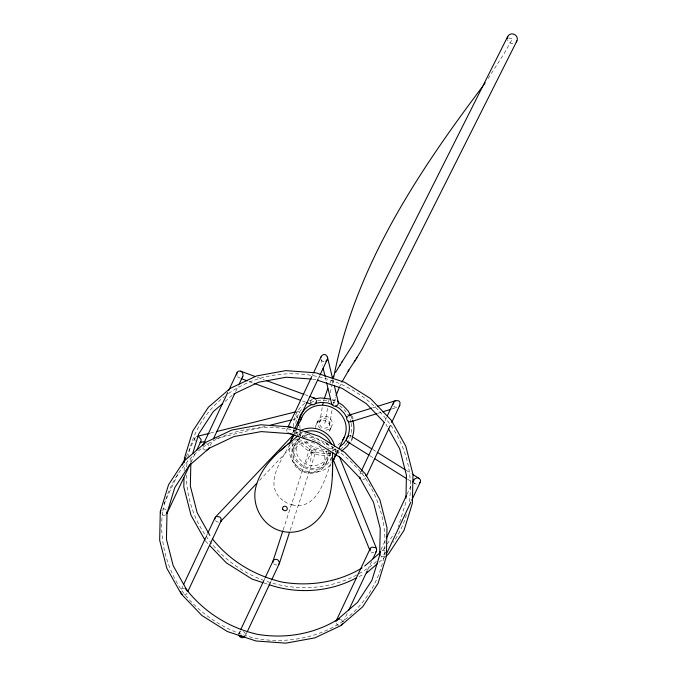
<?xml version="1.0" encoding="UTF-8"?>
<svg xmlns="http://www.w3.org/2000/svg" width="677" height="677" viewBox="0 0 677 677"><rect width="100%" height="100%" fill="white"/><g stroke="black" fill="none" stroke-linecap="round" stroke-linejoin="round"><path stroke-width="0.51" stroke-dasharray="3.38 2.54" d="M184.152 470.693L184.279 464.557M190.863 462.196L190.922 459.074L191.803 456.442M293.733 426.671C292.862 417.159 298.134 407.926 305.843 402.62M331.011 461.265L331.087 457.457L329.648 451.838M405.887 502.317L398.33 526.596M319.646 422.634L322.692 404.711M329.741 424.208A5.111 4.781 7.2 0 0 322.811 418.936A5.111 4.781 7.2 0 0 321.499 427.111A5.111 4.781 7.2 0 0 329.741 424.208L332.339 408.273M310.481 461.274L312.258 450.205L306.055 463.39M324.85 423.447L327.566 408.087M328.65 401.935L329.014 399.887M330.274 392.719L332.111 384.477M332.339 383.444L333.033 380.347M238.837 634.002L240.386 630.346M323.631 401.19L324.105 399.43M333.439 403.814L335.318 397.492M330.918 463.72C324.207 480.298 317.022 510.043 292.676 504.94M351.473 439.822L352.023 438.044M283.198 529.795L309.33 449.545M290.196 530.26L315.727 451.838A3.402 1.676 18 0 0 311.538 448.8A3.402 1.676 18 0 0 310.311 451.441A3.402 1.676 18 0 0 315.727 451.838M329.953 383.368L331.485 380.051M339.947 386.059L340.7 384.418M163.969 503.857L179.083 471.742M186.2 456.62L195.086 437.731L196.178 436.673M190.956 462.476L194.968 453.954M210.251 445.576L212.476 440.837M235.655 391.577L238.338 385.89M182.815 586.223L181.021 590.039L181.504 589.371A3.402 3.165 25.2 0 1 184.686 588.516M206.163 536.599L207.509 533.73M312.275 375.49L313.172 373.586M293.158 432.095L294.046 430.191M318.639 377.927L319.536 376.031M294.199 433.551L295.544 430.69M293.056 448.386L295.417 443.367M316.311 424.157L318.266 420.002M329.741 430.47L331.696 426.315M264.123 579.918L265.02 578.014M325.781 464.083L328.15 459.065M247.105 632.047L245.311 635.855L245.497 634.222A3.402 3.165 25.2 0 0 239.472 632.496L239.049 633.207M269.971 583.447L271.316 580.587M336.604 453.505L337.95 450.645M361.408 470.896L359.622 474.695A3.402 3.165 25.2 0 1 360.765 473.511L361.552 473.189A3.402 3.165 25.2 0 1 363.287 473.172M385.103 420.535L386.897 416.736M343.197 621.926L347.199 613.421M367.645 569.966L371.648 561.461M380.923 549.766L385.873 539.247M407.021 494.32L411.066 485.714M289.951 444.442C281.454 460.182 263.116 484.673 282.563 500.185M385.044 547.371L381.997 551.095M387.303 543.927L394.073 533.603M488.134 78.532L504.712 52.62L512.489 38.716L508.376 37.904M365.639 477.86L365.157 478.529A3.402 3.165 25.2 0 1 361.975 479.384M259.604 480.323L299.352 438.332M225.052 401.469L232.93 394.674M290.348 444.044L293.226 441.565M378.942 562.35L385.137 557.01M298.65 435.286L300.275 433.982M309.431 400.902L312.876 399.278M294.664 440.321L299.039 438.256M333.211 450.137L335.741 448.944M336.418 453.522L339.862 451.897M359.038 576.584L363.735 574.367M372.672 407.833L375.676 406.894M377.817 413.342L381.794 412.107M391.729 409.01L396.697 407.461M210.259 433.119L215.388 431.841M216.242 438.62L265.139 426.459M292.642 419.622L297.736 418.352M303.787 437.139L311.86 437.266M328.54 450.992C318.884 452.473 308.949 447.802 303.017 440.202M330.867 455.037C316.921 458.024 301.73 449.79 296.061 436.783M162.793 508.96L163.656 508.85A3.402 3.165 25.2 0 1 166.669 510.433M373.729 552.77L371.165 552.127M396.79 407.359L395.021 407.072A3.224 3.182 -40.4 0 1 393.701 405.938M312.495 379.128L316.548 379.924M240.081 378.079L237.745 376.962M218.417 522.212L216.767 521.662A3.224 2.463 38 0 1 215.472 520.469M416.414 484.283L412.048 482.016M332.153 399.701L335.936 400.945M311.716 437.224L317.479 439.111L322.607 442.343L326.754 446.685M293.014 505.05L287.327 503.18L282.258 499.99M264.055 583.024L268.041 584.336M257.362 377.309L264.275 379.831M304.752 394.606L308.695 396.045M249.136 381.54L253.096 382.987M302.577 401.055L305.547 402.138M372.756 449.477L376.327 451.711M405.845 470.126L411.21 473.477M369.921 455.723L373.509 457.965M407.571 479.223L411.151 481.457M273.762 563.704L274.422 564.263A3.224 2.429 20.2 0 0 276.918 564.982M414.739 483.7L413.672 482.422M205.537 541.118L208.414 544.122M321.287 360.012L322.531 361.306A3.224 3.199 -90 0 0 325.095 361.603M385.915 424.157L387.439 426.874M350.965 415.957L352.387 419.495M300.69 436.056L299.065 431.689M195.281 440.989L194.917 440.168A3.224 2.691 60.1 0 1 195.086 437.731M236.832 375.354L237.195 376.217M337.061 450.874L338.644 454.792M293.7 428.549L295.113 434.092M332.856 379.628L333.846 383.724M320.94 359.148L322.404 365.25M325.332 377.436L326.314 381.498M351.27 423.387A28.349 26.361 25.2 0 1 347.445 442.335M346.861 443.139A28.349 26.361 25.2 0 1 340.353 449.223M338.627 450.247A28.349 26.361 25.2 0 1 334.912 451.914M330.968 453.015A28.349 26.361 25.2 0 1 298.98 437.96M297.677 435.167A28.349 26.361 25.2 0 1 296.23 430.293M295.832 423.32A28.349 26.361 25.2 0 1 303.237 407.571M310.692 402.527A28.349 26.361 25.2 0 1 316.523 400.666M317.547 400.479A28.349 26.361 25.2 0 1 327.947 400.674M333.033 402.155A28.349 26.361 25.2 0 1 334.971 402.984M339.549 405.65A28.349 26.361 25.2 0 1 351.058 422.389M406.445 514.638A113.406 105.443 25.2 0 1 393.422 542.311M385.898 552.034A113.406 105.443 25.2 0 1 380.982 557.247M376.42 561.478A113.406 105.443 25.2 0 1 357.659 574.468M356.728 574.968A113.406 105.443 25.2 0 1 265.266 580.908M264.267 580.553A113.406 105.443 25.2 0 1 186.403 475.203M186.7 466.902A113.406 105.443 25.2 0 1 187.368 460.766M187.834 457.745A113.406 105.443 25.2 0 1 224.4 396.604M228.564 393.498A113.406 105.443 25.2 0 1 354.452 391.264A113.406 105.443 25.2 0 1 409.145 502.647M292.007 433.28A3.402 3.165 25.2 0 0 293.496 430.487L293.327 429.658A3.402 3.165 25.2 0 0 292.938 428.888M286.963 431.367A3.402 3.165 25.2 0 1 286.845 429.709L287.133 428.93A3.402 3.165 25.2 0 1 287.615 428.262M332.627 400.742A3.402 3.199 -13.5 0 1 335.919 399.879M205.3 450.053A3.402 3.165 25.2 0 1 203.117 448.639L202.711 447.878A3.402 3.165 25.2 0 1 202.508 447.057M206.409 443.799A3.402 3.165 25.2 0 1 207.247 444.087L207.991 444.569A3.402 3.165 25.2 0 1 209.201 446.795M310.921 403.128A3.402 2.767 -69.9 0 1 312.444 398.567M165.73 514.816A3.402 3.165 25.2 0 1 163.208 515.163L162.378 514.842A3.402 3.165 25.2 0 1 161.651 514.342M298.168 418.056A3.402 2.183 76 0 1 295.917 415.043M296.094 412.606A3.402 2.183 76 0 1 296.441 412.022M296.898 411.616A3.402 2.183 76 0 1 299.649 412.86M187.038 593.196A3.402 3.165 25.2 0 1 185.896 594.381L185.109 594.711A3.402 3.165 25.2 0 1 183.365 594.719M295.037 434.279A3.402 1.735 43.4 0 1 296.907 432.671A3.402 1.735 43.4 0 1 300.309 436.064M351.812 415.949A3.402 3.165 72.7 0 1 352.751 419.985M384.891 556.189A3.402 3.165 25.2 0 1 384.113 556.536L383.258 556.672A3.402 3.165 25.2 0 1 380.804 555.825M381.769 550.409A3.402 3.165 25.2 0 1 383.504 550.342L384.341 550.629A3.402 3.165 25.2 0 1 385.086 551.12M352.336 438.011A3.402 2.742 -58 0 1 351.092 441.15M349.137 435.81A3.402 2.742 -58 0 1 351.287 436.081M338.644 625.362A3.402 3.165 25.2 0 1 337.815 625.057L337.087 624.558A3.402 3.165 25.2 0 1 335.936 622.298M340.751 619.455A3.402 3.165 25.2 0 1 342.071 620.606L342.46 621.376A3.402 3.165 25.2 0 1 342.587 623.035M332.229 450.755A3.402 2.116 -22 0 1 336.714 450.425A3.402 2.116 -22 0 1 335.674 453.725M330.841 453.607A3.402 2.116 -22 0 1 330.782 452.473M330.334 464.947A23.433 21.791 25.2 0 1 302.983 469.923A23.433 21.791 25.2 0 1 289.375 445.669M295.502 434.092A23.433 21.791 25.2 0 1 298.532 431.706M335.259 448.986A23.433 21.791 25.2 0 1 335.352 452.845M340.463 442.75A23.433 21.791 25.2 0 1 336.757 445.813M333.304 447.632A23.433 21.791 25.2 0 1 329.555 448.826M324.596 449.41A23.433 21.791 25.2 0 1 305.005 440.185M303.812 438.586A23.433 21.791 25.2 0 1 300.563 431.401M300.029 428.533A23.433 21.791 25.2 0 1 299.928 424.674M315.744 427.703A7.422 6.897 25.2 0 1 325.062 420.713A7.422 6.897 25.2 0 1 328.751 431.977M320.407 428.372A7.422 6.897 25.2 0 1 321.169 416.99A7.422 6.897 25.2 0 1 332.17 422.169A7.422 6.897 25.2 0 1 323.885 430.005M331.696 457.127A20.572 19.125 25.2 0 1 305.166 467.959A20.572 19.125 25.2 0 1 293.708 441.463M298.633 435.176A20.572 19.125 25.2 0 1 302.991 432.518M331.916 446.135A20.572 19.125 25.2 0 1 332.644 451.178M326.162 451.034A18.152 16.874 25.2 0 1 315.812 472.538A18.152 16.874 25.2 0 1 292.676 461.435A18.152 16.874 25.2 0 1 303.017 439.932M312.249 439.517A18.152 16.874 25.2 0 1 316.734 441.032M317.581 441.463A18.152 16.874 25.2 0 1 320.72 443.579M329.682 453.099A18.152 16.874 25.2 0 1 303.618 465.988A18.152 16.874 25.2 0 1 300.529 437.317M302.035 436.352A18.152 16.874 25.2 0 1 309.939 434.118M326.83 442.733A18.152 16.874 25.2 0 1 329.327 448.631M319.002 445.982A16.155 15.021 25.2 0 1 317.437 470.574A16.155 15.021 25.2 0 1 293.42 459.937A16.155 15.021 25.2 0 1 310.43 442.183M311.462 442.36A16.155 15.021 25.2 0 1 317.301 444.738M328.387 451.5A16.333 15.19 25.2 0 1 306.647 464.329A16.333 15.19 25.2 0 1 299.733 439.838M303.668 436.733A16.333 15.19 25.2 0 1 309.55 434.896M325.324 441.886A16.333 15.19 25.2 0 1 328.303 449.477M512.878 43.506A5.111 4.747 26.7 0 1 507.64 40.188M162.607 512.015C158.926 540.5 166.754 569.018 183.154 592.443C201.585 615.833 227.523 632.013 256.532 638.614C285.195 643.48 314.797 638.606 339.761 623.483C362.804 607.591 378.824 583.439 384.079 555.91C387.76 527.425 379.924 498.907 363.532 475.482C345.101 452.092 319.155 435.912 290.145 429.303C261.483 424.445 231.889 429.32 206.925 444.442C183.882 460.335 167.862 484.478 162.607 512.015"/><path stroke-width="1.02" d="M285.508 446.219C271.849 457.305 259.046 471.302 255.424 489.056C251.844 507.911 264.368 528.068 283.561 531.614C301.062 535.152 318.122 523.854 325.468 508.334C333.346 490.732 332.754 471.124 332.568 452.278M160.263 511.871L159.67 540.254L166.821 568.24L181.216 593.898L201.89 615.503L227.413 631.565L256.058 640.992L285.88 643.15L314.83 637.886L340.946 625.556L362.669 606.787L378.104 583.261L386.398 556.367L387.007 527.662L379.865 499.685L365.462 474.018L344.796 452.422L319.265 436.36L290.619 426.933L260.806 424.775L231.856 430.039L205.74 442.36L184.009 461.13L168.581 484.664L160.288 511.558M167.007 512.565L166.449 539.332L173.185 565.701L186.26 589.007M184.009 477.844L183.814 487.042L191.024 515.248L205.038 540.229M184.322 462.509L184.44 458.109L192.801 431.004L208.355 407.283L230.248 388.361L256.575 375.938L285.762 370.632L315.82 372.807L344.703 382.31L370.437 398.499L391.272 420.273L405.785 446.151L412.995 474.357L412.369 503.29L404.008 530.396L388.454 554.116L385.907 556.342M190.838 463.237L190.364 486.128L197.176 512.785L209.878 535.431M298.202 425.325L298.278 421.661L299.801 416.795M332.356 475.694L332.509 468.332M332.542 465.911L332.669 459.573M379.679 555.36L380.229 528.593L373.492 502.216L359.919 478.021L340.438 457.66L316.371 442.521L289.367 433.627L261.254 431.596L233.963 436.555L209.345 448.182L189.078 465.666L174.784 487.584L166.88 513.64L190.059 464.371M405.972 498.162L406.445 475.271L399.633 448.606L388.454 428.685M369.87 550.173L370.141 548.692A3.224 2.657 -7.3 0 1 372.062 547.168L375.515 547.634M214.88 518.954L215.582 516.94L293.818 434.296M236.679 374.44L237.026 372.688A3.224 2.979 79.3 0 1 238.905 371.114L240.58 371.182L255.39 376.59M393.185 404.254L394.141 401.715M333.719 377.258C354.875 267.72 416.829 173.786 482.803 86.25M322.692 404.711L323.166 402.95M166.982 512.878L167.219 512.108M192.717 453.488L198.784 433.822L213.238 411.667L222.691 403.509M347.335 438.002C349.476 432.442 350.314 426.552 348.198 421.179M352.294 437.156C354.299 431.858 354.562 425.791 352.624 420.417M379.704 555.038L371.901 580.341L357.608 602.259L338.331 618.88M324.469 398.237L327.744 388.598M265.469 577.058L273.076 560.886L282.876 530.793M271.765 579.639L279.389 563.433L289.536 532.266M239.226 383.994L243.077 375.583L242.62 372.892M372.976 558.627L376.539 551.07L376.59 548.852L339.439 456.755M187.935 591.3L221.024 520.985L221.091 518.768A3.224 2.463 38 0 0 219.399 516.83L216.2 516.534M335.995 395.639L339.566 386.88M391.687 422.516L399.768 405.337L400.048 402.68A3.224 3.182 -40.4 0 0 398.347 400.742L395.681 400.666L377.673 406.276M320.932 357.287L321.787 355.645L323.293 354.68A3.224 3.199 -90 0 1 325.865 354.976L327.456 357.134L332.61 378.604M319.984 375.083L327.465 358.996M182.198 465.124L185.752 457.567M196.753 450.163L200.764 441.641A3.224 2.691 60.1 0 0 200.934 439.204L198.564 436.631M227.692 392.525L202.795 445.432A3.402 3.165 25.2 0 1 203.261 444.747M228.581 390.637L237.026 372.688M213.373 438.941L234.767 393.472M183.712 584.31L205.715 537.555M207.957 532.782L215.142 517.507M288.03 427.026L311.826 376.446M313.629 372.629L321.262 356.407M294.944 428.296L318.198 378.883M291.051 440.228L293.75 434.507M295.993 429.734L301.824 417.337M240.834 629.398L263.675 580.866M247.554 631.091L269.971 583.447M333.456 460.182L336.156 454.462M338.847 448.741L344.229 437.291M361.408 470.896L384.214 422.44M387.337 415.788L393.599 402.485M366.545 475.948L390.341 425.376M335.987 621.469A3.402 3.165 25.2 0 1 336.266 620.691L370.141 548.692M348.528 610.586L367.205 570.914M386.322 538.291L406.572 495.268M412.868 481.889L414.256 479.24L416.66 477.945M386.254 554.404L410.837 502.165M411.734 500.269L420.231 482.227A3.224 2.97 -28.1 0 0 420.324 479.781L419.258 478.504L412.995 474.594M507.725 36.49L352.903 344.711L341.8 362.288M516.932 40.882L362.102 349.129L356.229 358.81M332.289 378.477L333.482 376.124M341.885 382.099L348.85 370.031L348.173 371.064L356.906 357.778M335.538 372.409L342.477 361.247M273.076 560.886L274.016 559.794L275.547 559.337A3.224 2.429 20.2 0 1 278.044 560.057L279.55 562.739M279.389 563.433L278.45 564.525M339.71 365.512L340.387 364.48M354.291 361.755L354.968 360.714M300.114 415.78C303.034 410.584 307.036 406.192 312.529 404.389M346.751 438.882L343.857 443.308L340.506 446.16M349.941 442.149L347.267 446.185L341.589 451.085M419.74 482.963L420.231 482.227M399.235 406.107L399.768 405.337M483.361 85.454L485.172 82.856M327.135 359.876L325.908 361.222M336.266 620.691L338.187 619.167A3.402 3.165 25.2 0 1 339.922 619.142M200.299 442.25L200.764 441.641M221.024 520.985L220.584 521.552L256.718 483.378M244.888 636.566L244.279 637.142A3.402 3.165 25.2 0 1 239.099 635.661L238.854 634.84M287.353 444.654L297.838 435.937M364.666 566.048L380.423 552.449M366.562 573.038L377.394 563.687M337.891 619.294L336.63 620.183M279.931 451.026L292.159 440.507M394.843 401.089L395.681 400.666M362.17 567.842C338.187 582.364 309.694 586.697 282.207 582.11C254.823 575.729 229.841 560.962 212.35 538.765M356.212 577.913C329.961 592.155 297.169 594.381 269.04 584.657M337.341 619.743C313.341 634.281 284.882 638.97 257.319 634.298C229.427 627.943 204.479 612.389 186.759 589.895L186.251 589.328A3.402 3.165 25.2 0 0 185.523 588.829M233.717 393.989L258.606 382.243L286.193 377.233L311.445 379.052M371.673 408.146L348.663 415.314A3.402 3.165 72.7 0 1 351.101 415.466M350.991 421.703L376.827 413.655M382.784 411.802L390.739 409.323M196.922 436.437L209.227 433.373M216.412 431.587L295.384 411.946M199.943 442.673L205.038 441.412M270.233 425.19L291.626 419.875M314.788 398.931L320.509 397.89L330.266 399.083M315.152 403.424L320.771 402.4L327.524 402.891L333.084 404.719M288.918 433.398L289.485 433.441M417.582 477.92L419.258 478.504M317.53 380.246L341.902 388.268L366.223 403.577L384.46 422.634M263.065 582.694L252.106 579.089L226.372 562.892L209.853 545.628M239.87 635.441L244.482 636.955M266.247 380.55L303.761 394.242M309.685 396.409L314.619 398.211M241.215 378.655L247.156 380.821M254.087 383.351L300.596 400.327M306.537 402.493L312.469 404.668M240.58 371.182L242.07 372.147M352.184 436.64L371.859 448.919M377.224 452.27L404.948 469.567M347.513 441.742L369.024 455.164M374.406 458.524L406.674 478.664M338.458 402.536L342.664 405.184L348.113 410.88L350.491 415.111M335.665 406.065L339.795 408.663L344.475 413.554L346.802 417.709M359.572 477.378L360.376 478.529L359.445 477.133M187.089 590.522L186.302 589.396M376.15 548.184L376.59 548.852M186.827 589.989L187.216 590.767A3.402 3.165 25.2 0 1 187.385 591.596M333.583 460.419L370.091 550.917M334.336 385.763L338.263 402.13M323.141 368.296L325.087 376.42M326.559 382.513L331.679 403.839A3.402 3.199 -13.5 0 0 336.613 405.751A3.402 3.199 -13.5 0 0 337.417 400.699M327.456 357.134L327.575 358.065M272.916 561.58L272.983 562.316M291.22 433.602A3.402 3.165 25.2 0 1 290.357 433.72L288.656 433.305A3.402 3.165 25.2 0 1 287.928 432.798M289.062 427.424A3.402 3.165 25.2 0 1 290.805 427.407M206.18 450.129A3.402 3.165 25.2 0 0 207.035 449.985L208.914 448.419A3.402 3.165 25.2 0 0 209.168 447.632M203.904 444.214A3.402 3.165 25.2 0 1 204.674 443.858M242.789 376.42A3.224 2.979 79.3 0 1 242.315 377.131M313.155 398.228A3.402 2.767 -69.9 0 1 315.795 399.058M316.371 400.547A3.402 2.767 -69.9 0 1 316.184 402.273L315.812 403.077A3.402 2.767 -69.9 0 1 311.826 404.338M160.686 512.912A3.402 3.165 25.2 0 1 160.855 510.475M167.058 511.203A3.402 3.165 25.2 0 1 167.227 512.032M300.368 415.365A3.402 2.183 76 0 1 300.309 416.194M300.097 416.93A3.402 2.183 76 0 1 299.75 417.514M182.536 594.406A3.402 3.165 25.2 0 1 180.674 591.647M365.428 474.653A3.402 3.165 25.2 0 1 365.817 475.423M351.718 421.306A3.402 3.165 72.7 0 1 347.335 416.296M380.203 555.182A3.402 3.165 25.2 0 1 379.797 554.421L379.89 551.975A3.402 3.165 25.2 0 1 380.356 551.29M386.288 553.346A3.402 3.165 25.2 0 1 386.254 554.184M348.164 442.047A3.402 2.742 -58 0 1 346.996 441.243L346.641 440.583A3.402 2.742 -58 0 1 348.393 436.149M413.495 480.788A3.224 2.97 -28.1 0 1 413.765 479.976M342.308 623.813A3.402 3.165 25.2 0 1 341.166 625.006M376.539 551.07A3.224 2.657 -7.3 0 1 375.413 552.237M335.14 454.741A23.433 21.791 25.2 0 1 332.068 462.67M290.323 441.979A23.433 21.791 25.2 0 1 294.173 435.463M300.207 430.724A23.433 21.791 25.2 0 1 334.726 446.118M300.537 420.916A23.433 21.791 25.2 0 1 332.305 407.596A23.433 21.791 25.2 0 1 342.3 440.566M304.921 431.791A20.572 19.125 25.2 0 1 331.248 444.171M332.627 452.194A20.572 19.125 25.2 0 1 332.415 454.199M507.318 38.944A5.111 4.747 26.7 0 1 513.733 34.138A5.111 4.747 26.7 0 1 516.263 41.923M282.724 509.163A2.395 2.226 25.2 0 0 286.769 509.967A2.395 2.226 25.2 0 0 285.271 506.252A2.395 2.226 25.2 0 0 282.724 509.163"/></g></svg>
